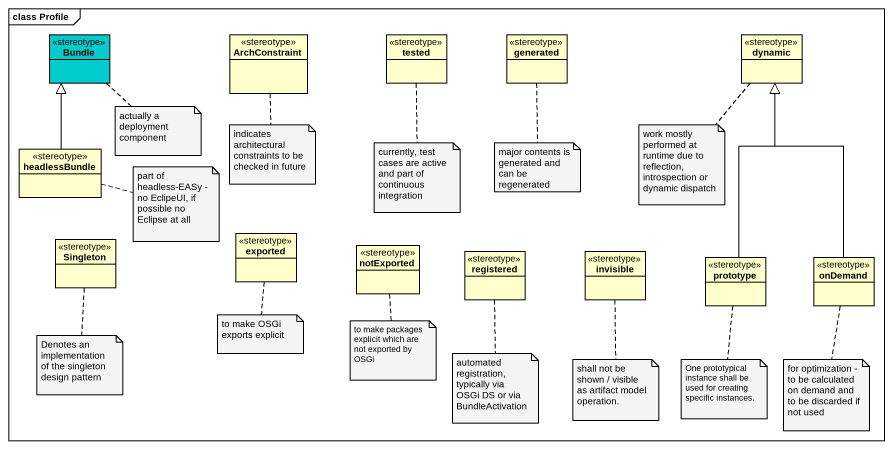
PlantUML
@startuml
mainframe class Profile
hide circle
hide empty members
class Bundle <<stereotype>> #00CCCC
class ArchConstraint <<stereotype>>
class tested <<stereotype>>
class generated <<stereotype>>
class dynamic <<stereotype>>
class headlessBundle <<stereotype>>
class Singleton <<stereotype>>
class exported <<stereotype>>
class notExported <<stereotype>>
class registered <<stereotype>>
class invisible <<stereotype>>
class prototype <<stereotype>>
class onDemand <<stereotype>>
headlessBundle -up-|> Bundle
prototype -up-|> dynamic
onDemand -up-|> dynamic
note bottom of Bundle : actually a deployment component
note bottom of ArchConstraint : indicates architectural constraints to be checked in future
note bottom of tested : currently, test cases are active and part of continuous integration
note bottom of generated : major contents is generated and can be regenerated
note bottom of dynamic : work mostly performed at runtime due to reflection, introspection or dynamic dispatch
note right of headlessBundle : part of headless-EASy - no EclipeUI, if possible no Eclipse at all
note bottom of Singleton : Denotes an implementation of the singleton design pattern
note bottom of exported : to make OSGi exports explicit
note bottom of notExported : to make packages explicit which are not exported by OSGi
note bottom of registered : automated registration, typically via OSGi DS or via BundleActivation
note bottom of invisible : shall not be shown / visible as artifact model operation.
note bottom of prototype : One prototypical instance shall be used for creating specific instances.
note bottom of onDemand : for optimization - to be calculated on demand and to be discarded if not used
@enduml
